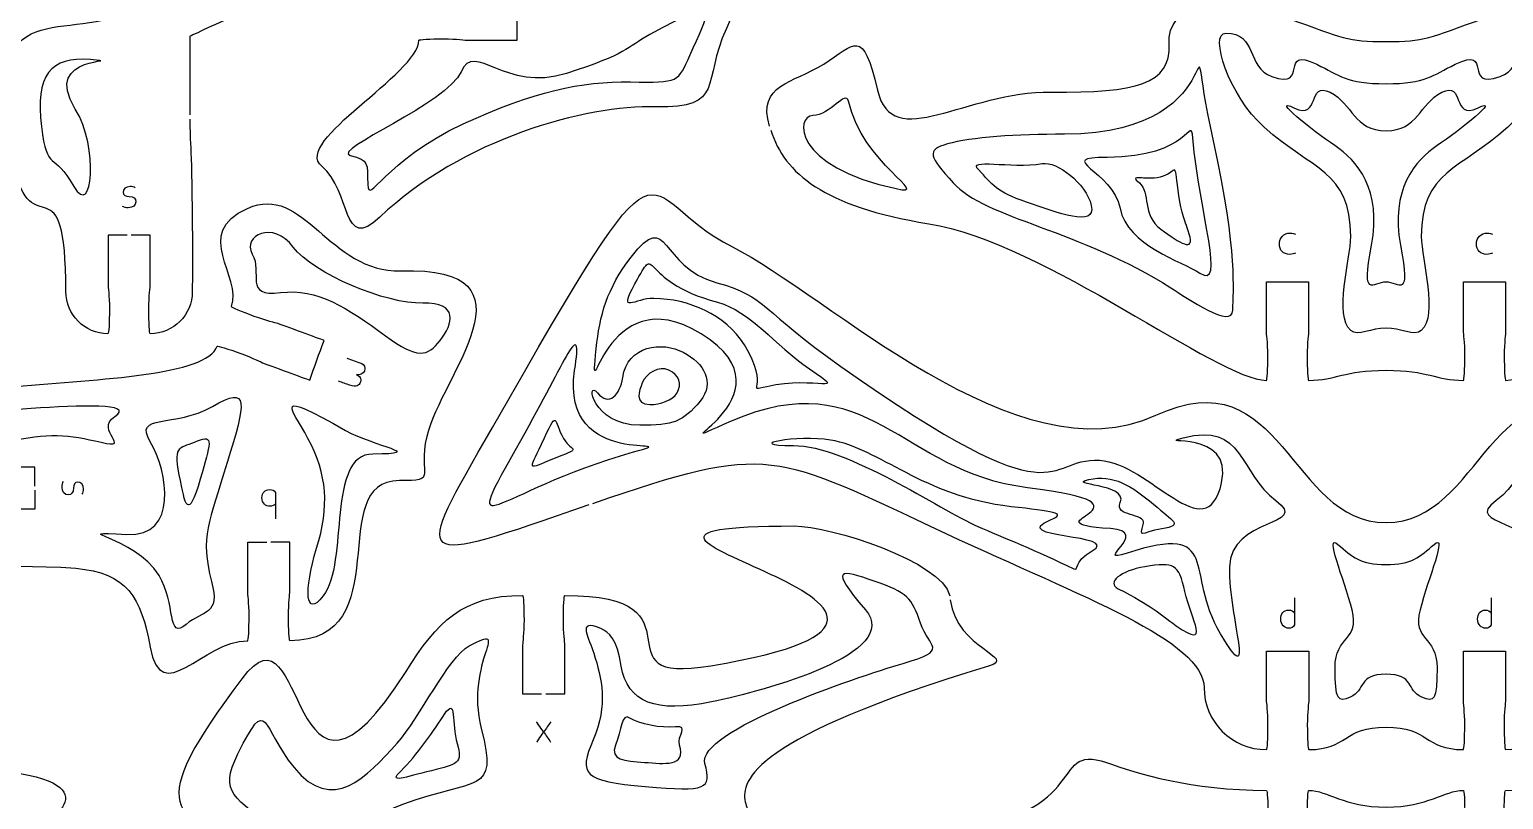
# Model space of a CAD drawing. Extents: x 0 to 300, y 0 to 300.
# Drawn here: x 53.5 to 158.4, y 149.5 to 204.2 of the extents above; entities that cross this region are included whole.
import ezdxf

# ---------------------------------------------------------------- set-up
doc = ezdxf.new("R2010")
doc.units = 0
doc.header["$MEASUREMENT"] = 0
doc.layers.add('DEFAULT', color=7, linetype='CONTINUOUS')

msp = doc.modelspace()

# ---------------------------------------------------------------- linework, layer by layer
at = {"layer": 'DEFAULT', "color": 1}
for points, knots in [([(101.81, 213.33), (103.79, 213.97), (106.21, 210.98), (103.07, 204.27), (101.29, 200.46), (103.03, 198.59), (98.05, 198.71), (93.07, 198.84), (84.28, 196.44), (78.41, 190.86), (75.68, 188.26), (76.41, 192.74), (74.28, 194.48), (72.15, 196.22), (81.19, 201.09), (81.19, 203.44), (81.19, 203.5), (81.97, 203.54), (82.94, 203.54), (83.91, 203.54), (84.51, 203.44), (84.69, 203.44), (85.86, 203.44), (87.02, 203.44), (88.19, 203.44), (88.19, 203.89), (88.19, 204.34), (88.19, 204.79)], [0, 0, 0, 0, 1, 1, 1, 2, 2, 2, 3, 3, 3, 4, 4, 4, 5, 5, 5, 6, 6, 6, 7, 7, 7, 16.92, 16.92, 16.92, 20.75, 20.75, 20.75, 20.75]), ([(60.43, 189.58), (59.98, 189.58), (59.53, 189.58), (59.08, 189.58), (59.08, 188.41), (59.08, 187.25), (59.08, 186.08), (59.08, 185.9), (59.17, 185.3), (59.17, 184.33), (59.17, 183.36), (59.13, 182.58), (59.07, 182.58), (57.41, 182.58), (56.07, 183.92), (56.07, 185.58), (56.08, 195.24), (53.63, 188.66), (52.37, 194.57), (49.69, 207.2), (55.6, 203.16), (60.61, 205.49), (62.19, 206.22), (65.21, 208.18), (66.8, 208.92), (68.3, 209.62), (70.54, 208.17), (71.24, 206.66), (71.26, 206.61), (70.57, 206.24), (69.69, 205.83), (68.82, 205.43), (68.23, 205.26), (68.06, 205.19), (67.27, 204.82), (64.89, 203.71), (64.89, 203.71), (64.89, 203.71), (64.89, 199.87), (64.89, 198.13)], [0, 0, 0, 0, 3.83, 3.83, 3.83, 13.75, 13.75, 13.75, 14.75, 14.75, 14.75, 15.75, 15.75, 15.75, 16.75, 16.75, 16.75, 17.75, 17.75, 17.75, 18.75, 18.75, 18.75, 19.75, 19.75, 19.75, 20.75, 20.75, 20.75, 21.75, 21.75, 21.75, 22.75, 22.75, 22.75, 23.75, 23.75, 23.75, 24.75, 24.75, 24.75, 24.75]), ([(106.13, 197.33), (105.26, 200.34), (107.79, 200.36), (109.99, 201.75), (112.23, 203.16), (112.76, 204.43), (113.82, 199.89), (114.87, 195.35), (120.12, 199.84), (126.18, 199.76), (132.23, 199.68), (134.73, 200.34), (134.56, 203.16), (134.39, 205.99), (137.96, 206.81), (142.99, 205.01), (147.05, 203.57), (147.17, 203.35), (150, 203.35), (152.82, 203.35), (152.94, 203.57), (157.01, 205.01), (162.04, 206.81), (165.6, 205.99), (165.44, 203.16), (165.27, 200.34), (167.76, 199.68), (173.82, 199.76), (179.88, 199.84), (185.12, 195.35), (186.18, 199.89), (187.24, 204.43), (187.77, 203.16), (190.01, 201.75), (192.21, 200.36), (194.74, 200.34), (193.87, 197.33)], [0, 0, 0, 0, 1, 1, 1, 2, 2, 2, 3, 3, 3, 4, 4, 4, 5, 5, 5, 6, 6, 6, 7, 7, 7, 8, 8, 8, 9, 9, 9, 10, 10, 10, 11, 11, 11, 12, 12, 12, 12]), ([(93.27, 170.41), (80.52, 165.96), (80.68, 165.92), (86.42, 175.91), (99.59, 198.86), (96.2, 192.41), (103.5, 188.75), (110.24, 185.38), (123.77, 172.17), (133.62, 176.78), (142.65, 181), (143.12, 169.15), (150, 169.15), (156.88, 169.15), (157.35, 181), (166.37, 176.78), (176.23, 172.17), (189.77, 185.38), (196.5, 188.75), (203.8, 192.41), (200.41, 198.86), (213.59, 175.91), (219.32, 165.91), (219.48, 165.96), (206.73, 170.41)], [0, 0, 0, 0, 1, 1, 1, 2, 2, 2, 3, 3, 3, 4, 4, 4, 5, 5, 5, 6, 6, 6, 7, 7, 7, 8, 8, 8, 8]), ([(64.89, 197.83), (64.9, 196.02), (65.03, 196.09), (65.08, 189.28), (65.08, 188.35), (65.07, 186.5), (65.07, 185.57), (65.07, 183.92), (63.73, 182.58), (62.07, 182.58), (62.02, 182.58), (61.97, 183.36), (61.98, 184.33), (61.98, 185.3), (62.08, 185.9), (62.07, 186.08), (62.07, 186.95), (62.08, 189.58), (62.08, 189.58), (61.63, 189.58), (61.18, 189.58), (60.73, 189.58)], [0, 0, 0, 0, 1, 1, 1, 2, 2, 2, 3, 3, 3, 4, 4, 4, 5, 5, 5, 6, 6, 6, 9.83, 9.83, 9.83, 9.83]), ([(106.22, 197.04), (107.25, 193.96), (109.92, 191.63), (117.46, 190.4), (125.76, 189.05), (138.08, 179.26), (141.49, 179.26), (141.54, 179.26), (141.59, 180.05), (141.59, 181.01), (141.59, 181.98), (141.49, 182.59), (141.49, 182.76), (141.49, 183.93), (141.49, 185.1), (141.49, 186.27), (142.49, 186.27), (143.49, 186.27), (144.49, 186.27), (144.49, 185.1), (144.49, 183.93), (144.49, 182.76), (144.49, 182.59), (144.39, 181.98), (144.39, 181.01), (144.39, 180.05), (144.43, 179.26), (144.49, 179.26), (146.47, 179.26), (146.95, 179.98), (150, 179.98), (153.04, 179.98), (153.52, 179.26), (155.51, 179.26), (155.56, 179.26), (155.61, 180.05), (155.61, 181.01), (155.61, 181.98), (155.51, 182.59), (155.51, 182.76), (155.51, 183.93), (155.51, 185.1), (155.51, 186.27), (156.51, 186.27), (157.51, 186.27), (158.51, 186.27), (158.51, 185.1), (158.51, 183.93), (158.51, 182.76), (158.51, 182.59), (158.41, 181.98), (158.41, 181.01), (158.41, 180.05), (158.45, 179.26), (158.51, 179.26), (161.91, 179.26), (174.24, 189.05), (182.54, 190.4), (190.08, 191.63), (192.75, 193.96), (193.78, 197.04)], [0, 0, 0, 0, 1, 1, 1, 2, 2, 2, 3, 3, 3, 4, 4, 4, 13.93, 13.93, 13.93, 22.43, 22.43, 22.43, 32.36, 32.36, 32.36, 33.36, 33.36, 33.36, 34.36, 34.36, 34.36, 35.36, 35.36, 35.36, 36.36, 36.36, 36.36, 37.36, 37.36, 37.36, 38.36, 38.36, 38.36, 48.29, 48.29, 48.29, 56.79, 56.79, 56.79, 66.72, 66.72, 66.72, 67.72, 67.72, 67.72, 68.72, 68.72, 68.72, 69.72, 69.72, 69.72, 70.72, 70.72, 70.72, 70.72]), ([(53.86, 171.75), (53.86, 172.2), (53.86, 172.65), (53.86, 173.1), (52.7, 173.1), (51.53, 173.1), (50.36, 173.1), (50.19, 173.1), (49.58, 173), (48.61, 173), (47.65, 173), (46.86, 173.05), (46.86, 173.1), (46.86, 176.68), (43.95, 178.1), (52.48, 178.83), (58.48, 179.35), (66.09, 179.61), (66.84, 181.68), (66.86, 181.73), (67.61, 181.5), (68.52, 181.17), (69.43, 180.84), (69.97, 180.54), (70.13, 180.48), (70.95, 180.18), (73.42, 179.28), (73.42, 179.28), (73.76, 180.22), (74.1, 181.16), (74.44, 182.1), (74.44, 182.1), (71.97, 183), (71.15, 183.3), (70.99, 183.36), (70.38, 183.48), (69.48, 183.81), (68.57, 184.14), (67.85, 184.45), (67.86, 184.5), (68.66, 186.68), (65.01, 189.67), (69, 191.49), (72.97, 193.31), (74.83, 186.89), (79.9, 187.05), (90.11, 187.37), (82.77, 179.57), (81.75, 175.28), (81.07, 172.4), (82.64, 172.11), (79.8, 172.13), (74.41, 172.15), (79.8, 160.75), (72.01, 160.75), (71.96, 160.75), (71.91, 161.54), (71.91, 162.5), (71.91, 163.47), (72.01, 164.08), (72.01, 164.25), (72.01, 165.42), (72.01, 166.59), (72.01, 167.75), (71.56, 167.75), (71.11, 167.75), (70.66, 167.75)], [0, 0, 0, 0, 3.83, 3.83, 3.83, 13.75, 13.75, 13.75, 14.75, 14.75, 14.75, 15.75, 15.75, 15.75, 16.75, 16.75, 16.75, 17.75, 17.75, 17.75, 18.75, 18.75, 18.75, 19.75, 19.75, 19.75, 20.75, 20.75, 20.75, 29.253423, 29.253423, 29.253423, 30.253423, 30.253423, 30.253423, 31.253423, 31.253423, 31.253423, 32.253423, 32.253423, 32.253423, 33.253423, 33.253423, 33.253423, 34.253423, 34.253423, 34.253423, 35.253423, 35.253423, 35.253423, 36.253423, 36.253423, 36.253423, 37.253423, 37.253423, 37.253423, 38.253423, 38.253423, 38.253423, 39.253423, 39.253423, 39.253423, 49.173423, 49.173423, 49.173423, 52.993423, 52.993423, 52.993423, 52.993423]), ([(93.56, 170.5), (106.2, 174.91), (106.43, 174.1), (118.68, 168.38), (128.44, 163.83), (137.05, 160.74), (137.05, 157.43), (137.05, 154.99), (139.04, 153.01), (141.5, 153.01), (141.56, 153.01), (141.6, 153.8), (141.6, 154.76), (141.6, 155.73), (141.5, 156.34), (141.5, 156.51), (141.5, 157.68), (141.5, 158.85), (141.5, 160.01), (142.5, 160.01), (143.5, 160.01), (144.5, 160.01), (144.5, 158.85), (144.5, 157.68), (144.5, 156.51), (144.5, 156.34), (144.4, 155.73), (144.4, 154.76), (144.4, 153.8), (144.44, 153.01), (144.5, 153.01), (147.25, 153.01), (146.96, 154.61), (150, 154.61), (153.04, 154.61), (152.75, 153.01), (155.5, 153.01), (155.56, 153.01), (155.6, 153.8), (155.6, 154.76), (155.6, 155.73), (155.5, 156.34), (155.5, 156.51), (155.5, 157.68), (155.5, 158.85), (155.5, 160.01), (156.5, 160.01), (157.5, 160.01), (158.5, 160.01), (158.5, 158.85), (158.5, 157.68), (158.5, 156.51), (158.5, 156.34), (158.4, 155.73), (158.4, 154.76), (158.4, 153.8), (158.45, 153.01), (158.5, 153.01), (160.96, 153.01), (162.95, 154.99), (162.95, 157.43), (162.95, 160.74), (171.56, 163.83), (181.32, 168.38), (193.57, 174.1), (193.8, 174.91), (206.44, 170.5)], [0, 0, 0, 0, 1, 1, 1, 2, 2, 2, 3, 3, 3, 4, 4, 4, 5, 5, 5, 14.92, 14.92, 14.92, 23.43, 23.43, 23.43, 33.35, 33.35, 33.35, 34.35, 34.35, 34.35, 35.35, 35.35, 35.35, 36.35, 36.35, 36.35, 37.35, 37.35, 37.35, 38.35, 38.35, 38.35, 39.35, 39.35, 39.35, 49.27, 49.27, 49.27, 57.78, 57.78, 57.78, 67.7, 67.7, 67.7, 68.7, 68.7, 68.7, 69.7, 69.7, 69.7, 70.7, 70.7, 70.7, 71.7, 71.7, 71.7, 72.7, 72.7, 72.7, 72.7]), ([(53.86, 171.45), (53.86, 171), (53.86, 170.55), (53.86, 170.1), (52.7, 170.1), (51.53, 170.1), (50.36, 170.1), (50.19, 170.1), (49.58, 170.2), (48.61, 170.2), (47.65, 170.2), (46.86, 170.16), (46.86, 170.1), (46.86, 165.05), (50.96, 166.39), (56.78, 165.9), (60.41, 165.59), (61.44, 163.84), (62.07, 160.29), (62.86, 155.89), (65.79, 160.75), (69.01, 160.75), (69.07, 160.75), (69.11, 161.54), (69.11, 162.5), (69.11, 163.47), (69.01, 164.08), (69.01, 164.25), (69.01, 165.42), (69.01, 166.59), (69.01, 167.75), (69.46, 167.75), (69.91, 167.75), (70.36, 167.75)], [0, 0, 0, 0, 3.82, 3.82, 3.82, 13.74, 13.74, 13.74, 14.74, 14.74, 14.74, 15.74, 15.74, 15.74, 16.74, 16.74, 16.74, 17.74, 17.74, 17.74, 18.74, 18.74, 18.74, 19.74, 19.74, 19.74, 20.74, 20.74, 20.74, 30.66, 30.66, 30.66, 34.5, 34.5, 34.5, 34.5]), ([(90.22, 156.97), (90.67, 156.97), (91.12, 156.97), (91.57, 156.97), (91.57, 158.14), (91.57, 159.3), (91.57, 160.47), (91.57, 160.64), (91.47, 161.25), (91.47, 162.22), (91.47, 163.19), (91.52, 163.97), (91.57, 163.97), (101.97, 163.97), (93.49, 157.55), (101.96, 158.97), (126.46, 163.05), (86.82, 168.91), (107.9, 168.91), (110.46, 168.91), (118.41, 166.39), (118.96, 163.95)], [0, 0, 0, 0, 3.83, 3.83, 3.83, 13.75, 13.75, 13.75, 14.75, 14.75, 14.75, 15.75, 15.75, 15.75, 16.75, 16.75, 16.75, 17.75, 17.75, 17.75, 18.75, 18.75, 18.75, 18.75]), ([(119, 163.65), (119.47, 160.11), (123.85, 159.59), (121.71, 158.94), (88.23, 148.77), (118.17, 146.88), (94.35, 148.52), (64.13, 150.59), (90.85, 129.5), (69.61, 144.61), (63.66, 148.84), (61.49, 148.45), (68.61, 158.05), (73.29, 164.37), (71.76, 145.11), (80.28, 158.57), (82.51, 162.1), (84.27, 163.97), (88.57, 163.97), (88.63, 163.97), (88.67, 163.19), (88.67, 162.22), (88.67, 161.25), (88.57, 160.64), (88.57, 160.47), (88.57, 159.3), (88.57, 158.14), (88.57, 156.97), (89.02, 156.97), (89.47, 156.97), (89.92, 156.97)], [0, 0, 0, 0, 1, 1, 1, 2, 2, 2, 3, 3, 3, 4, 4, 4, 5, 5, 5, 6, 6, 6, 7, 7, 7, 8, 8, 8, 17.92, 17.92, 17.92, 21.75, 21.75, 21.75, 21.75]), ([(115.11, 141.76), (115.11, 142.21), (115.11, 142.66), (115.11, 143.11), (113.95, 143.11), (112.78, 143.11), (111.61, 143.11), (111.44, 143.11), (110.84, 143.01), (109.87, 143.01), (108.9, 143.01), (108.12, 143.05), (108.12, 143.11), (108.12, 149.03), (104.34, 146.91), (117.47, 147.32), (129.42, 147.69), (125.82, 153.61), (130.1, 152.09), (132.28, 151.31), (136.15, 150.11), (141.5, 150.11), (141.55, 150.07), (141.6, 149.31), (141.6, 148.36), (141.6, 147.39), (141.5, 146.78), (141.5, 146.61), (141.5, 145.44), (141.5, 144.28), (141.5, 143.11), (142.5, 143.11), (143.5, 143.11), (144.5, 143.11), (144.5, 144.28), (144.5, 145.44), (144.5, 146.61), (144.5, 146.78), (144.4, 147.39), (144.4, 148.36), (144.4, 149.33), (144.44, 150.11), (144.5, 150.11), (145.88, 150.11), (146.96, 148.92), (150, 148.92), (153.04, 148.92), (154.12, 150.11), (155.5, 150.11), (155.56, 150.11), (155.6, 149.33), (155.6, 148.36), (155.6, 147.39), (155.5, 146.78), (155.5, 146.61), (155.5, 145.44), (155.5, 144.28), (155.5, 143.11), (156.5, 143.11), (157.5, 143.11), (158.5, 143.11), (158.5, 144.28), (158.5, 145.44), (158.5, 146.61), (158.5, 146.78), (158.4, 147.39), (158.4, 148.36), (158.4, 149.31), (158.45, 150.07), (158.5, 150.11), (163.85, 150.11), (167.72, 151.31), (169.9, 152.09), (174.18, 153.61), (170.58, 147.69), (182.53, 147.32), (195.66, 146.91), (191.89, 149.03), (191.89, 143.11), (191.89, 143.05), (191.1, 143.01), (190.14, 143.01), (189.17, 143.01), (188.56, 143.11), (188.39, 143.11), (187.22, 143.11), (186.05, 143.11), (184.89, 143.11), (184.89, 142.66), (184.89, 142.21), (184.89, 141.76)], [0, 0, 0, 0, 3.82, 3.82, 3.82, 13.74, 13.74, 13.74, 14.74, 14.74, 14.74, 15.74, 15.74, 15.74, 16.74, 16.74, 16.74, 17.74, 17.74, 17.74, 18.74, 18.74, 18.74, 19.74, 19.74, 19.74, 20.74, 20.74, 20.74, 30.66, 30.66, 30.66, 39.16, 39.16, 39.16, 49.08, 49.08, 49.08, 50.08, 50.08, 50.08, 51.08, 51.08, 51.08, 52.08, 52.08, 52.08, 53.08, 53.08, 53.08, 54.08, 54.08, 54.08, 55.08, 55.08, 55.08, 65, 65, 65, 73.5, 73.5, 73.5, 83.42, 83.42, 83.42, 84.42, 84.42, 84.42, 85.42, 85.42, 85.42, 86.42, 86.42, 86.42, 87.42, 87.42, 87.42, 88.42, 88.42, 88.42, 89.42, 89.42, 89.42, 90.42, 90.42, 90.42, 100.34, 100.34, 100.34, 104.16, 104.16, 104.16, 104.16]), ([(11.61, 144.69), (12.29, 149.48), (33.31, 152.18), (46.37, 151.85), (59.57, 151.52), (56.08, 148.7), (54.09, 147.34), (52.1, 145.99), (50.94, 143.22), (49.11, 145), (47.29, 146.79), (34.75, 151.03), (26.36, 143.72), (23.77, 141.47), (21.6, 137.74), (37.7, 134.64), (61.16, 130.12), (52.53, 140.72), (62.93, 140.72), (62.99, 140.72), (63.03, 139.94), (63.03, 138.97), (63.03, 138), (62.93, 137.39), (62.93, 137.22), (62.93, 136.05), (62.93, 134.89), (62.93, 133.72), (63.38, 133.72), (63.83, 133.72), (64.28, 133.72)], [0, 0, 0, 0, 1, 1, 1, 2, 2, 2, 3, 3, 3, 4, 4, 4, 5, 5, 5, 6, 6, 6, 7, 7, 7, 8, 8, 8, 17.92, 17.92, 17.92, 21.75, 21.75, 21.75, 21.75])]:
    msp.add_open_spline(points, degree=3, knots=knots, dxfattribs=at)
at = {"layer": 'DEFAULT', "color": 5}
for points, knots in [([(137.72, 196.29), (139.51, 188.14), (139.1, 185.71), (139.1, 184.26), (139.1, 182.85), (135.84, 185.1), (134.69, 185.84), (128.26, 189.94), (121.46, 190.78), (119.21, 193.3), (117.51, 195.21), (117.24, 195.62), (118.8, 196.07), (120.47, 196.55), (123.73, 196.76), (127.13, 196.76), (140.09, 196.76), (135.19, 207.83), (137.72, 196.29)], [0, 0, 0, 0, 1, 1, 1, 2, 2, 2, 3, 3, 3, 4, 4, 4, 5, 5, 5, 6, 6, 6, 6]), ([(84.34, 197.49), (78.65, 194.85), (77.62, 191.64), (77.56, 193.19), (77.5, 194.75), (77.68, 194.87), (76.31, 195.25), (74.94, 195.62), (83.23, 198.96), (84.19, 201.2), (85.15, 203.44), (87.33, 199.69), (91.69, 201.08), (96.05, 202.47), (95.92, 202.9), (97.63, 203.85), (102.92, 206.81), (101.8, 205.36), (100.47, 202.36), (99.62, 200.46), (99.72, 200.41), (96.24, 200.48), (92.75, 200.54), (89.36, 199.8), (84.34, 197.49)], [0, 0, 0, 0, 1, 1, 1, 2, 2, 2, 3, 3, 3, 4, 4, 4, 5, 5, 5, 6, 6, 6, 7, 7, 7, 8, 8, 8, 8]), ([(150, 182.98), (151.03, 182.98), (152, 182.37), (152.51, 182.81), (153.73, 183.86), (152.51, 187.87), (152.51, 189.48), (152.51, 194.19), (155.29, 194.2), (158.66, 197.25), (161.2, 199.53), (162.61, 203.95), (161.4, 203.95), (159.14, 203.95), (159.93, 201.48), (158.12, 200.86), (155.34, 199.9), (157.73, 203.07), (154.93, 201.73), (153.28, 200.94), (152.84, 200.35), (150, 200.35), (147.15, 200.35), (146.72, 200.94), (145.07, 201.73), (142.26, 203.07), (144.65, 199.9), (141.87, 200.86), (140.07, 201.48), (140.86, 203.95), (138.6, 203.95), (137.39, 203.95), (138.8, 199.53), (141.33, 197.25), (144.71, 194.2), (147.49, 194.19), (147.49, 189.48), (147.49, 187.87), (146.26, 183.86), (147.49, 182.81), (148, 182.37), (148.97, 182.98), (150, 182.98)], [1, 1, 1, 1, 2, 2, 2, 3, 3, 3, 4, 4, 4, 5, 5, 5, 6, 6, 6, 7, 7, 7, 8, 8, 8, 9, 9, 9, 10, 10, 10, 11, 11, 11, 12, 12, 12, 13, 13, 13, 14, 14, 14, 15, 15, 15, 15]), ([(54.33, 197.3), (53.88, 200.94), (54.99, 202.31), (57.82, 202.06), (60.64, 201.82), (54.23, 202.53), (56.74, 198.55), (58.43, 195.85), (57.98, 190.68), (56.65, 193.04), (55.2, 195.63), (54.74, 193.97), (54.33, 197.3)], [0, 0, 0, 0, 1, 1, 1, 2, 2, 2, 3, 3, 3, 4, 4, 4, 4]), ([(115.14, 192.89), (107.74, 194.47), (107.99, 198.09), (109.22, 198.09), (110.46, 198.09), (111.57, 199.96), (111.76, 199.11), (112.72, 194.63), (117.8, 192.32), (115.14, 192.89)], [0, 0, 0, 0, 1, 1, 1, 2, 2, 2, 3, 3, 3, 3]), ([(103.41, 176.35), (113.21, 180.61), (115.45, 172.73), (124.48, 171.63), (134.94, 170.34), (123.83, 169.13), (130.4, 168.72), (133.38, 168.54), (129.01, 166.16), (131.58, 166.98), (138.4, 169.15), (135.62, 165.61), (138.22, 161.25), (140.82, 156.89), (138.8, 162.37), (138.86, 165.98), (138.92, 169.59), (144.69, 168.85), (142.16, 170.71), (139.54, 172.65), (139.92, 176.34), (135.56, 175.17), (133.38, 174.59), (139.18, 175.85), (138.3, 171.98), (137.2, 167.1), (133.21, 173.38), (129.61, 173.58), (125.57, 173.79), (127.3, 168.93), (111.22, 180.24), (105.56, 184.22), (105.96, 185.23), (102.38, 186.2), (98.21, 187.32), (99.05, 191.56), (96.3, 188.03), (94.57, 185.82), (94.04, 183.84), (93.81, 181.52), (93.27, 176.07), (94.27, 186.88), (101.28, 182.56), (108.51, 178.11), (97.06, 173.59), (103.41, 176.35)], [1, 1, 1, 1, 2, 2, 2, 3, 3, 3, 4, 4, 4, 5, 5, 5, 6, 6, 6, 7, 7, 7, 8, 8, 8, 9, 9, 9, 10, 10, 10, 11, 11, 11, 12, 12, 12, 13, 13, 13, 14, 14, 14, 15, 15, 15, 16, 16, 16, 16]), ([(196.59, 176.35), (186.79, 180.61), (184.54, 172.73), (175.52, 171.63), (165.06, 170.34), (176.17, 169.13), (169.6, 168.72), (166.62, 168.54), (170.99, 166.16), (168.42, 166.98), (161.6, 169.15), (164.37, 165.61), (161.78, 161.25), (159.18, 156.89), (161.2, 162.37), (161.14, 165.98), (161.08, 169.59), (155.31, 168.85), (157.84, 170.71), (160.46, 172.65), (160.08, 176.34), (164.44, 175.17), (166.62, 174.59), (160.82, 175.85), (161.7, 171.98), (162.8, 167.1), (166.79, 173.38), (170.39, 173.58), (174.43, 173.79), (172.7, 168.93), (188.78, 180.24), (194.44, 184.22), (194.04, 185.23), (197.62, 186.2), (201.79, 187.32), (200.95, 191.56), (203.7, 188.03), (205.43, 185.82), (205.96, 183.84), (206.19, 181.52), (206.73, 176.07), (205.73, 186.88), (198.72, 182.56), (191.49, 178.11), (202.94, 173.59), (196.59, 176.35)], [1, 1, 1, 1, 2, 2, 2, 3, 3, 3, 4, 4, 4, 5, 5, 5, 6, 6, 6, 7, 7, 7, 8, 8, 8, 9, 9, 9, 10, 10, 10, 11, 11, 11, 12, 12, 12, 13, 13, 13, 14, 14, 14, 15, 15, 15, 16, 16, 16, 16]), ([(78.81, 182.43), (76.07, 184.43), (73.99, 185.83), (71.34, 185.5), (68.68, 185.17), (70.09, 186.91), (69.34, 188.24), (68.6, 189.57), (70.83, 190.65), (72.25, 188.74), (73.66, 186.83), (78.89, 184.67), (81.46, 184.75), (84.04, 184.84), (83.62, 183.26), (82.71, 182.1), (81.8, 180.94), (81.1, 180.75), (78.81, 182.43)], [0, 0, 0, 0, 1, 1, 1, 2, 2, 2, 3, 3, 3, 4, 4, 4, 5, 5, 5, 6, 6, 6, 6]), ([(96.47, 174.17), (86.23, 171.26), (83.89, 166.94), (88.42, 174.97), (91.67, 180.74), (92.89, 184.08), (92.27, 179.95), (91.2, 172.73), (100.65, 175.36), (96.47, 174.17)], [0, 0, 0, 0, 1, 1, 1, 2, 2, 2, 3, 3, 3, 3]), ([(66.44, 164.96), (65.6, 168.16), (66.25, 169.14), (67.56, 173.43), (68.87, 177.72), (69.18, 178.96), (66.5, 177.41), (63.82, 175.85), (60.84, 176.97), (62.08, 174.88), (63.33, 172.8), (64.11, 168.08), (60.4, 168.3), (55.81, 168.57), (60.96, 168.25), (62.7, 165.39), (63.92, 163.4), (63.26, 160.72), (64.63, 161.91), (65.84, 162.94), (67.08, 162.53), (66.44, 164.96)], [0, 0, 0, 0, 1, 1, 1, 2, 2, 2, 3, 3, 3, 4, 4, 4, 5, 5, 5, 6, 6, 6, 7, 7, 7, 7]), ([(73.3, 175.13), (74.69, 172.55), (74.82, 170.31), (73.91, 167.32), (73, 164.33), (73.1, 162.27), (74.38, 163.93), (76.22, 166.33), (74.59, 174.02), (77.92, 174.02), (81.89, 174.02), (78.02, 174.55), (75.98, 175.7), (70.71, 178.66), (72.04, 177.46), (73.3, 175.13)], [0, 0, 0, 0, 1, 1, 1, 2, 2, 2, 3, 3, 3, 4, 4, 4, 5, 5, 5, 5]), ([(95.59, 158.95), (96.01, 156.34), (98.08, 155.59), (102, 156.4), (105.93, 157.21), (115.64, 159.86), (112.96, 162.95), (110.28, 166.05), (111.22, 165.8), (113.58, 164.99), (115.95, 164.18), (116.26, 163.81), (116.88, 162), (117.5, 160.19), (119, 160.13), (115.64, 159.14), (112.28, 158.14), (100.92, 154.34), (101.54, 152.01), (102.02, 150.2), (101.74, 150), (97.3, 150.39), (92.85, 150.77), (92.53, 151.22), (93.6, 153.71), (94.67, 156.2), (94.19, 158.06), (93.64, 159.86), (93.34, 160.87), (92.31, 162.39), (94.14, 161.61), (94.71, 161.36), (95.28, 160.9), (95.59, 158.95)], [1, 1, 1, 1, 2, 2, 2, 3, 3, 3, 4, 4, 4, 5, 5, 5, 6, 6, 6, 7, 7, 7, 8, 8, 8, 9, 9, 9, 10, 10, 10, 11, 11, 11, 12, 12, 12, 12]), ([(79.65, 153.47), (77.48, 151.05), (75.02, 148.4), (72.31, 151.73), (69.94, 154.62), (70.5, 157.08), (68.32, 152.72), (66.9, 149.88), (68.12, 149.64), (71.06, 147.25), (77.66, 141.89), (72.68, 146.37), (80.03, 149.11), (85.27, 151.07), (86.88, 149.7), (85.63, 154.51), (84.39, 159.32), (87.96, 162.11), (84.76, 160.38), (83.26, 159.57), (81.25, 155.24), (79.65, 153.47)], [0, 0, 0, 0, 1, 1, 1, 2, 2, 2, 3, 3, 3, 4, 4, 4, 5, 5, 5, 6, 6, 6, 7, 7, 7, 7])]:
    msp.add_open_spline(points, degree=3, knots=knots, dxfattribs=at)
at = {"layer": 'DEFAULT', "color": 3}
for points, knots in [([(150, 186.25), (150.96, 186.25), (151.77, 184.92), (151.03, 188.86), (150.28, 192.81), (152.07, 194.92), (153.64, 195.96), (155.22, 197), (158.33, 199.49), (156.51, 198.62), (154.68, 197.74), (155.59, 200.57), (153.97, 199.74), (152.36, 198.91), (152.27, 197.01), (150, 197.01), (147.72, 197.01), (147.64, 198.91), (146.02, 199.74), (144.4, 200.57), (145.32, 197.74), (143.49, 198.62), (141.66, 199.49), (144.78, 197), (146.35, 195.96), (147.93, 194.92), (149.72, 192.81), (148.97, 188.86), (148.22, 184.92), (149.04, 186.25), (150, 186.25)], [1, 1, 1, 1, 2, 2, 2, 3, 3, 3, 4, 4, 4, 5, 5, 5, 6, 6, 6, 7, 7, 7, 8, 8, 8, 9, 9, 9, 10, 10, 10, 11, 11, 11, 11]), ([(136.25, 196.51), (136.75, 191.06), (138.61, 185.65), (136.75, 186.89), (135.49, 187.73), (131.58, 188.82), (131.08, 191.5), (130.58, 194.18), (126.28, 195.11), (130.15, 195.11), (136.12, 195.11), (136.1, 198.19), (136.25, 196.51)], [0, 0, 0, 0, 1, 1, 1, 2, 2, 2, 3, 3, 3, 4, 4, 4, 4]), ([(121, 194.24), (122.03, 193.16), (122.24, 192.67), (124.42, 191.93), (126.6, 191.19), (129.4, 190.07), (129.03, 191.69), (128.65, 193.3), (126.59, 194.84), (125.54, 194.67), (123.24, 194.3), (120.17, 195.09), (121, 194.24)], [0, 0, 0, 0, 1, 1, 1, 2, 2, 2, 3, 3, 3, 4, 4, 4, 4]), ([(135.16, 193.15), (135.44, 190.89), (135.59, 190.97), (136, 189.66), (136.4, 188.35), (135.34, 188.98), (133.98, 190.01), (132.61, 191.03), (133.26, 192.62), (132.45, 193.3), (131.64, 193.99), (132.79, 193.43), (133.94, 193.71), (135.1, 193.99), (134.93, 194.96), (135.16, 193.15)], [0, 0, 0, 0, 1, 1, 1, 2, 2, 2, 3, 3, 3, 4, 4, 4, 5, 5, 5, 5]), ([(96.56, 186.12), (95.32, 183.85), (96.56, 185.11), (97.9, 185.09), (100.42, 185.03), (102.98, 183.97), (104.35, 181.78), (106.3, 178.67), (104.28, 178.42), (105.95, 178.81), (109.44, 179.62), (111.89, 178.12), (108.98, 180.08), (106.46, 181.78), (104.8, 184.19), (102.44, 184.81), (96.6, 186.37), (98.31, 189.31), (96.56, 186.12)], [0, 0, 0, 0, 1, 1, 1, 2, 2, 2, 3, 3, 3, 4, 4, 4, 5, 5, 5, 6, 6, 6, 6]), ([(96.9, 176.07), (99.3, 176.07), (99.98, 176.3), (101.2, 177.79), (102.29, 179.12), (101.47, 180.48), (100, 181.26), (98.52, 182.04), (96.02, 181.77), (95.69, 179.46), (95.51, 178.24), (94.73, 177.37), (93.89, 178.37), (93.04, 179.37), (93.48, 176.08), (96.9, 176.07)], [0, 0, 0, 0, 1, 1, 1, 2, 2, 2, 3, 3, 3, 4, 4, 4, 5, 5, 5, 5]), ([(99.56, 178.38), (99.23, 177.85), (98.37, 177.54), (97.61, 177.54), (96.51, 177.54), (96.86, 178.54), (97.08, 179.08), (97.38, 179.8), (98.27, 180.3), (98.97, 179.99), (99.72, 179.65), (99.93, 178.98), (99.56, 178.38)], [0, 0, 0, 0, 1, 1, 1, 2, 2, 2, 3, 3, 3, 4, 4, 4, 4]), ([(51.87, 174.86), (49.36, 174.21), (48.99, 174.33), (48.53, 175.42), (47.98, 176.69), (50.19, 177.05), (53.61, 177.26), (57.04, 177.47), (61.05, 177.67), (59.56, 176.69), (58.07, 175.72), (60.9, 174.32), (58.59, 174.86), (56.29, 175.39), (54.8, 175.6), (51.87, 174.86)], [0, 0, 0, 0, 1, 1, 1, 2, 2, 2, 3, 3, 3, 4, 4, 4, 5, 5, 5, 5]), ([(91.49, 175.13), (90.72, 176.4), (91.15, 177.42), (89.91, 174.72), (89, 172.76), (88.9, 172.94), (90.66, 173.64), (92.9, 174.53), (92.11, 174.1), (91.49, 175.13)], [0, 0, 0, 0, 1, 1, 1, 2, 2, 2, 3, 3, 3, 3]), ([(65.63, 172.24), (66.37, 174.77), (66.63, 175.47), (65.44, 174.95), (64.26, 174.42), (63.7, 174.79), (64.14, 172.55), (64.57, 170.31), (64.76, 169.25), (65.63, 172.24)], [0, 0, 0, 0, 1, 1, 1, 2, 2, 2, 3, 3, 3, 3]), ([(127.78, 165.86), (125.18, 167.13), (122.7, 168.12), (120.96, 168.88), (118.23, 170.07), (111.64, 174.63), (107.84, 174.63), (104.05, 174.63), (108.19, 175.41), (110.47, 175.02), (113.98, 174.43), (117.02, 171), (123.33, 170.28), (126.26, 169.94), (127.36, 169.85), (126.13, 169.34), (122.88, 168), (131.28, 168.34), (129.09, 167.13), (127.72, 166.38), (128.18, 165.66), (127.78, 165.86)], [0, 0, 0, 0, 1, 1, 1, 2, 2, 2, 3, 3, 3, 4, 4, 4, 5, 5, 5, 6, 6, 6, 7, 7, 7, 7]), ([(133.45, 170.45), (131.91, 171.76), (130.56, 172.61), (128.85, 172.21), (127.14, 171.81), (131.69, 171.94), (131.09, 170.57), (130.64, 169.55), (132.89, 169.83), (132.74, 169.1), (132.49, 167.94), (132.44, 168.43), (134.05, 168.71), (135.63, 168.97), (134.86, 169.24), (133.45, 170.45)], [0, 0, 0, 0, 1, 1, 1, 2, 2, 2, 3, 3, 3, 4, 4, 4, 5, 5, 5, 5]), ([(150, 158.37), (152.02, 158.37), (151.43, 157.23), (152.55, 156.73), (153.42, 156.34), (153.63, 156.52), (153.63, 158.83), (153.63, 161.14), (151.84, 160.71), (152.42, 162.95), (153, 165.19), (154.41, 168.47), (153.42, 167.6), (152.42, 166.73), (151.82, 166.16), (150, 166.16), (148.18, 166.16), (147.58, 166.73), (146.58, 167.6), (145.59, 168.47), (147, 165.19), (147.58, 162.95), (148.16, 160.71), (146.37, 161.14), (146.37, 158.83), (146.37, 156.52), (146.58, 156.34), (147.45, 156.73), (148.57, 157.23), (147.98, 158.37), (150, 158.37)], [1, 1, 1, 1, 2, 2, 2, 3, 3, 3, 4, 4, 4, 5, 5, 5, 6, 6, 6, 7, 7, 7, 8, 8, 8, 9, 9, 9, 10, 10, 10, 11, 11, 11, 11]), ([(130.95, 164.44), (130.08, 164.88), (131.11, 165.73), (132.85, 166.01), (134.94, 166.35), (135.25, 166.23), (135.69, 164.24), (136.12, 162.25), (137.62, 160.03), (135.06, 161.82), (133.75, 162.75), (133.41, 163.2), (130.95, 164.44)], [0, 0, 0, 0, 1, 1, 1, 2, 2, 2, 3, 3, 3, 4, 4, 4, 4]), ([(83.02, 155.53), (82.38, 154.56), (80.96, 152.48), (79.93, 151.51), (78.91, 150.54), (80.21, 151.07), (82.08, 151.51), (83.95, 151.95), (84.32, 152.04), (83.92, 153.44), (83.51, 154.84), (83.87, 156.82), (83.02, 155.53)], [0, 0, 0, 0, 1, 1, 1, 2, 2, 2, 3, 3, 3, 4, 4, 4, 4]), ([(99.73, 153.33), (100.23, 151.76), (98.67, 152.01), (97.24, 152.1), (95.81, 152.2), (94.75, 152.28), (95.19, 153.33), (95.62, 154.37), (95.59, 155.68), (96.21, 155.25), (96.84, 154.81), (98.42, 154.53), (99.45, 154.62), (100.48, 154.72), (99.51, 154.01), (99.73, 153.33)], [0, 0, 0, 0, 1, 1, 1, 2, 2, 2, 3, 3, 3, 4, 4, 4, 5, 5, 5, 5])]:
    msp.add_open_spline(points, degree=3, knots=knots, dxfattribs=at)
at = {"layer": 'DEFAULT', "color": 250}
for points, knots in [([(61, 192.95), (60.92, 193), (60.79, 193.04), (60.64, 193.04), (60.33, 193.04), (60.14, 192.85), (60.14, 192.62), (60.14, 192.44), (60.35, 192.33), (60.57, 192.33), (60.91, 192.33), (61.05, 192.18), (61.05, 191.96), (61.05, 191.71), (60.85, 191.53), (60.51, 191.53), (60.35, 191.53), (60.2, 191.57), (60.1, 191.63)], [0, 0, 0, 0, 1, 1, 1, 2, 2, 2, 3, 3, 3, 4, 4, 4, 5, 5, 5, 6, 6, 6, 6]), ([(143.55, 188.3), (143.49, 188.26), (143.33, 188.22), (143.14, 188.22), (142.7, 188.22), (142.41, 188.51), (142.41, 188.96), (142.41, 189.4), (142.72, 189.73), (143.19, 189.73), (143.35, 189.73), (143.49, 189.69), (143.56, 189.65)], [0, 0, 0, 0, 1, 1, 1, 2, 2, 2, 3, 3, 3, 4, 4, 4, 4]), ([(143.55, 188.3), (143.49, 188.26), (143.33, 188.22), (143.14, 188.22), (142.7, 188.22), (142.41, 188.51), (142.41, 188.96), (142.41, 189.4), (142.72, 189.73), (143.19, 189.73), (143.35, 189.73), (143.49, 189.69), (143.56, 189.65)], [0, 0, 0, 0, 1, 1, 1, 2, 2, 2, 3, 3, 3, 4, 4, 4, 4]), ([(157.57, 188.3), (157.5, 188.26), (157.35, 188.22), (157.16, 188.22), (156.72, 188.22), (156.43, 188.51), (156.43, 188.96), (156.43, 189.4), (156.74, 189.73), (157.21, 189.73), (157.37, 189.73), (157.51, 189.69), (157.58, 189.65)], [0, 0, 0, 0, 1, 1, 1, 2, 2, 2, 3, 3, 3, 4, 4, 4, 4]), ([(157.57, 188.3), (157.5, 188.26), (157.35, 188.22), (157.16, 188.22), (156.72, 188.22), (156.43, 188.51), (156.43, 188.96), (156.43, 189.4), (156.74, 189.73), (157.21, 189.73), (157.37, 189.73), (157.51, 189.69), (157.58, 189.65)], [0, 0, 0, 0, 1, 1, 1, 2, 2, 2, 3, 3, 3, 4, 4, 4, 4]), ([(76.07, 180.85), (76.42, 180.72), (76.77, 180.59), (77.12, 180.46), (77.27, 180.41), (77.42, 180.21), (77.31, 179.91), (77.25, 179.72), (76.96, 179.62), (76.75, 179.67), (76.97, 179.59), (77.13, 179.41), (77.02, 179.1), (76.95, 178.92), (76.75, 178.74), (76.28, 178.91), (76.01, 179.01), (75.74, 179.1), (75.48, 179.2)], [0, 0, 0, 0, 3.156168, 3.156168, 3.156168, 4.156168, 4.156168, 4.156168, 5.156168, 5.156168, 5.156168, 6.156168, 6.156168, 6.156168, 7.156168, 7.156168, 7.156168, 9.579383, 9.579383, 9.579383, 9.579383]), ([(57.24, 171.17), (57.29, 171.26), (57.33, 171.38), (57.33, 171.53), (57.33, 171.84), (57.14, 172.03), (56.9, 172.03), (56.73, 172.03), (56.61, 171.83), (56.61, 171.61), (56.61, 171.26), (56.46, 171.12), (56.25, 171.12), (55.99, 171.12), (55.81, 171.32), (55.81, 171.67), (55.81, 171.83), (55.85, 171.97), (55.91, 172.07)], [0, 0, 0, 0, 1, 1, 1, 2, 2, 2, 3, 3, 3, 4, 4, 4, 5, 5, 5, 6, 6, 6, 6]), ([(71, 170.49), (70.92, 170.38), (70.76, 170.31), (70.59, 170.31), (70.3, 170.31), (70.02, 170.52), (70.02, 170.92), (70.02, 171.27), (70.25, 171.5), (70.55, 171.5), (70.76, 171.5), (70.91, 171.42), (71, 171.28), (70.99, 171.14), (71, 169.42), (71, 169.42)], [0, 0, 0, 0, 1, 1, 1, 2, 2, 2, 3, 3, 3, 4, 4, 4, 5, 5, 5, 5]), ([(143.49, 163.8), (143.49, 163.8), (143.49, 161.97), (143.49, 161.87), (143.4, 161.71), (143.27, 161.64), (143.08, 161.64), (142.8, 161.64), (142.51, 161.86), (142.51, 162.3), (142.5, 162.67), (142.73, 162.93), (143.05, 162.93), (143.26, 162.93), (143.4, 162.84), (143.49, 162.7)], [0, 0, 0, 0, 1.003, 1.003, 1.003, 2.006, 2.006, 2.006, 3.009, 3.009, 3.009, 4.012, 4.012, 4.012, 5.015, 5.015, 5.015, 5.015]), ([(157.49, 163.8), (157.49, 163.8), (157.49, 161.97), (157.49, 161.87), (157.4, 161.71), (157.27, 161.64), (157.09, 161.64), (156.8, 161.64), (156.51, 161.86), (156.51, 162.3), (156.51, 162.67), (156.73, 162.93), (157.05, 162.93), (157.26, 162.93), (157.41, 162.84), (157.49, 162.7)], [0, 0, 0, 0, 1.003, 1.003, 1.003, 2.006, 2.006, 2.006, 3.009, 3.009, 3.009, 4.012, 4.012, 4.012, 5.015, 5.015, 5.015, 5.015]), ([(90.58, 154.99), (90.41, 154.75), (90.24, 154.5), (90.06, 154.26), (90, 154.34), (89.56, 154.99), (89.56, 154.99)], [0, 0, 0, 0, 2.547697, 2.547697, 2.547697, 3.547697, 3.547697, 3.547697, 3.547697]), ([(89.58, 153.54), (89.58, 153.54), (90, 154.18), (90.06, 154.26), (90.23, 154.02), (90.4, 153.78), (90.56, 153.54)], [0, 0, 0, 0, 1, 1, 1, 3.483421, 3.483421, 3.483421, 3.483421])]:
    msp.add_open_spline(points, degree=3, knots=knots, dxfattribs=at)

doc.saveas('drawing.dxf')
